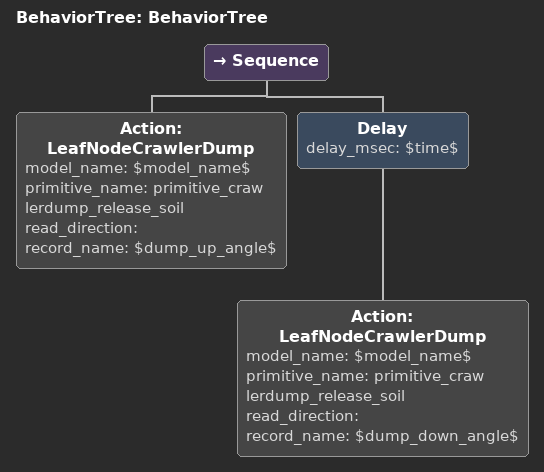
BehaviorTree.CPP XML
<?xml version="1.0"?>
<root main_tree_to_execute="BehaviorTree">
    <BehaviorTree ID="BehaviorTree">
        <Sequence>
            <Action ID="LeafNodeCrawlerDump" model_name="$model_name$" primitive_name="primitive_crawlerdump_release_soil" read_direction="" record_name="$dump_up_angle$"/>
            <Delay delay_msec="$time$">
                <Action ID="LeafNodeCrawlerDump" model_name="$model_name$" primitive_name="primitive_crawlerdump_release_soil" read_direction="" record_name="$dump_down_angle$"/>
            </Delay>
        </Sequence>
    </BehaviorTree>
</root>
